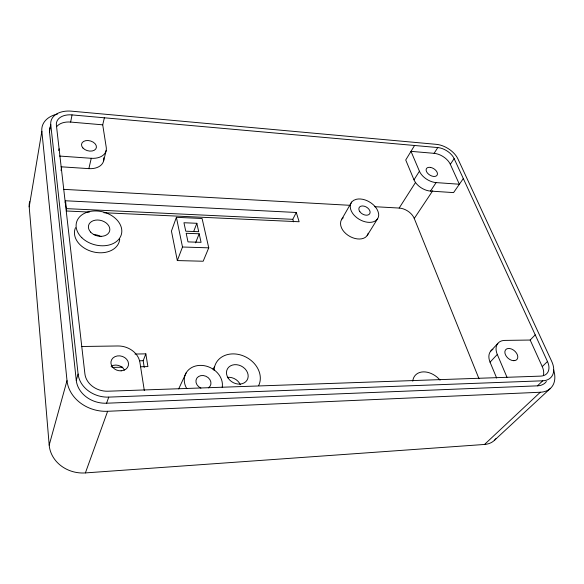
<?xml version="1.0" encoding="UTF-8"?>
<svg xmlns="http://www.w3.org/2000/svg" width="584" height="584" viewBox="0 0 584 584"><rect width="100%" height="100%" fill="white"/><g stroke="black" fill="none" stroke-linecap="round" stroke-linejoin="round"><path stroke-width="0.88" d="M496.02 438.504A27.448 19.396 44 0 1 484.516 444.453L85.395 472.916A32.762 29.12 7.5 0 1 49.187 445.103L29.2 206.867L41.844 131.305A30.558 20.184 14.5 0 1 57.539 114.004M49.494 131.926L50.764 124.691A23.112 15.14 14.7 0 1 71.576 111.172L436.343 144.343A18.644 10.921 31.7 0 1 457.936 158.936L551.712 361.379A22.71 14.702 41.9 0 1 542.762 380.797L537.455 385.841L106.587 403.216A27.338 23.053 13.1 0 1 76.263 380.345L49.494 131.926A22.915 15.133 14.5 0 1 49.83 127.925M58.75 150.555L59.093 148.767M61.021 170.492L61.721 166.966M56.692 126.655A17.316 11.432 14.5 0 1 70.635 122.071L72.058 114.909L437.796 147.562A14.089 8.249 31.7 0 1 454.14 158.614L547.471 361.496A17.155 11.111 41.9 0 1 540.66 376.118L107.982 391.214A20.863 17.491 13.5 0 1 84.899 373.855L56.385 125.166A17.462 11.439 14.7 0 1 72.058 114.909M65.145 202.495L65.51 200.772L296.285 212.481L299.132 221.752L103.915 212.737M61.086 166.798L88.863 168.63L91.257 158.293A17.272 11.556 15.3 0 0 106.259 147.46L102.718 124.83L104.383 117.793M103.638 160.782L106.178 150.504M49.187 445.103L67.007 380.622L41.844 131.305M76.263 380.345L78.095 374.037L50.764 124.691M106.587 403.216L108.748 397.113L542.762 380.797M176.39 217.321L171.44 231.089L177.324 260.573L203.166 261.231L208.751 247.842L202.086 218.496L176.39 217.321L182.5 247.01L177.324 260.573M85.395 472.916L107.624 411.289L540.302 392.244A30.032 19.608 42 0 0 553.457 369.497M144.255 367.453L143.182 360.708L145.839 353.853L134.977 354.057M193.625 231.6L196.852 223.292L183.953 222.738L185.741 231.198L198.713 231.702L196.852 223.292M195.567 242.871L199.173 233.782L186.179 233.286L187.997 241.893L201.071 242.338L199.173 233.782M178.689 388.9L186.121 372.921M351.604 202.093C349.093 205.546 350.371 210.116 352.612 213.343A15.461 10.103 30.4 0 0 369.241 222.373A15.461 10.103 30.4 0 0 378.651 213.839C377.592 207.692 372.461 203.188 367.037 200.677A15.461 10.103 30.4 0 0 356.437 199.261L353.656 200.327L351.604 202.093L341.91 218.993C339.428 222.409 340.582 226.957 342.786 230.191A15.133 10.118 30.5 0 0 357.298 238.907A15.133 10.118 30.5 0 0 368.241 233.228M293.555 221.84L292.796 219.321L296.285 212.481M414.567 145.489L405.727 159.994L413.99 179.814A14.045 8.534 31.8 0 0 430.481 191.085L453.571 192.603L463.316 178.558M367.132 235.629L377.403 219.044M413.99 179.814L419.436 171.221L410.99 151.351L434.102 153.337A13.987 8.271 31.8 0 1 450.33 164.33L459.374 184.237L436.117 182.595A14.191 8.512 31.8 0 1 419.436 171.221M374.621 206.685L399.171 208.057L415.611 182.303M434.102 153.337L437.796 147.562M430.481 191.085L436.117 182.595M478.997 378.753L414.26 218.46L432.729 190.742M450.33 164.33L454.14 158.614M490.706 351.123L497.875 343.356M496.656 378.023L490.049 362.168L497.291 354.444A16.87 11.103 41 0 1 504.773 340.406L530.177 340.041L535.207 334.844M543.405 375.227A17.016 11.103 42 0 0 542.237 366.584L547.471 361.496M484.516 444.453L540.302 392.244M494.327 440.416L550.522 388.309M341.91 218.993L343.268 217.81M112.026 367.445L122.786 367.183M140.722 366.752L147.898 366.577L145.839 353.853M139.591 360.781L143.182 360.708M81.906 346.494L117.888 345.976A20.177 16.753 15.4 0 1 139.897 362.343L144.321 390.579M182.5 247.01L208.751 247.842M66.598 208.634L292.796 219.321M89.388 212.065L66.685 211.014L65.51 200.772M63.714 189.347L350.079 205.32M59.531 156.052L91.257 158.293M70.635 122.071L102.718 124.83M530.177 340.041L542.237 366.584M497.291 354.444L506.992 377.279M399.171 208.057A13.067 8.38 32.1 0 1 414.26 218.46M111.077 366.292A8.782 7.358 14.9 0 1 124.428 370.073M94.009 234.644A10.687 7.913 14.4 0 1 100.988 236.651M227.38 377.359A11.081 9.147 28.8 0 1 240.316 384.725M214.058 370.453A24.105 19.622 28.8 0 1 241.966 355.379A24.105 19.622 28.8 0 1 258.624 385.644M119.713 239.163A23.002 16.899 14.7 0 1 92.907 251.806A23.002 16.899 14.7 0 1 75.497 227.738M490.049 362.168A16.666 11.096 41.3 0 1 492.954 349.29M103.726 157.746A17.06 11.549 15 0 1 88.863 168.63M186.792 388.645A19.659 16.337 25.7 0 1 199.852 365.387A19.659 16.337 25.7 0 1 222.197 387.382M200.911 388.134A7.76 6.446 25.7 0 1 196.896 378.082A7.76 6.446 25.7 0 1 208.232 377.687A7.76 6.446 25.7 0 1 208.349 387.878M412.757 381.169A18.104 13.06 40.8 0 1 423.203 371.884A18.104 13.06 40.8 0 1 440.051 380.104M108.748 397.113A27.616 23.156 13.5 0 1 78.095 374.037M546.405 381.491A22.521 14.702 42 0 1 537.455 385.841M107.624 411.289A36.464 30.748 13.1 0 1 67.007 380.622M212.97 369.161A23.864 19.557 28.8 0 1 214.386 367.029M50.034 127.29A22.915 15.133 14.5 0 1 50.574 126.071M29.2 206.867A27.893 19.914 12.4 0 1 29.711 201.626M513.971 360.62L513.613 360.7A7.446 4.898 41.1 0 1 505.496 354.868A7.446 4.898 41.1 0 1 508 348.502A7.446 4.898 41.1 0 1 516.563 353.225L517.366 354.817A7.446 4.898 41.1 0 1 515.11 360.554L513.971 360.62M121.151 370.833L118.837 370.701A8.906 7.402 15.3 0 1 111.018 363.759L110.975 361.795A8.906 7.402 15.3 0 1 119.91 355.868A8.906 7.402 15.3 0 1 128.517 363.511A8.906 7.402 15.3 0 1 121.151 370.833M430.474 167.404L429.094 167.301A6.256 3.752 31.8 0 0 426.576 171.718A6.256 3.752 31.8 0 0 433.591 176.434A6.256 3.752 31.8 0 0 437.292 172.82L436.759 171.63A6.256 3.752 31.8 0 0 430.474 167.404M359.853 211.693L359.175 210.488A6.103 3.986 30.4 0 1 362.54 205.955A6.103 3.986 30.4 0 1 369.76 210.627L370.088 211.817A6.103 3.986 30.4 0 1 366.416 215.197A6.103 3.986 30.4 0 1 359.853 211.693M81.826 237.71A23.221 16.936 14.9 0 0 120.632 236.432A23.221 16.936 14.9 0 0 94.411 210.963A23.221 16.936 14.9 0 0 81.826 237.71M90.637 232.111A10.899 7.95 14.9 0 0 109.047 232.417A10.899 7.95 14.9 0 0 97.659 220.007A10.899 7.95 14.9 0 0 90.637 232.111M228.205 378.176A11.315 9.205 28.8 0 0 246.988 380.25A11.315 9.205 28.8 0 0 236.783 364.723A11.315 9.205 28.8 0 0 228.205 378.176M82.935 148A7.621 5.095 15.3 0 0 95.805 148.927A7.621 5.095 15.3 0 0 88.184 140.54A7.621 5.095 15.3 0 0 82.935 148"/></g></svg>
